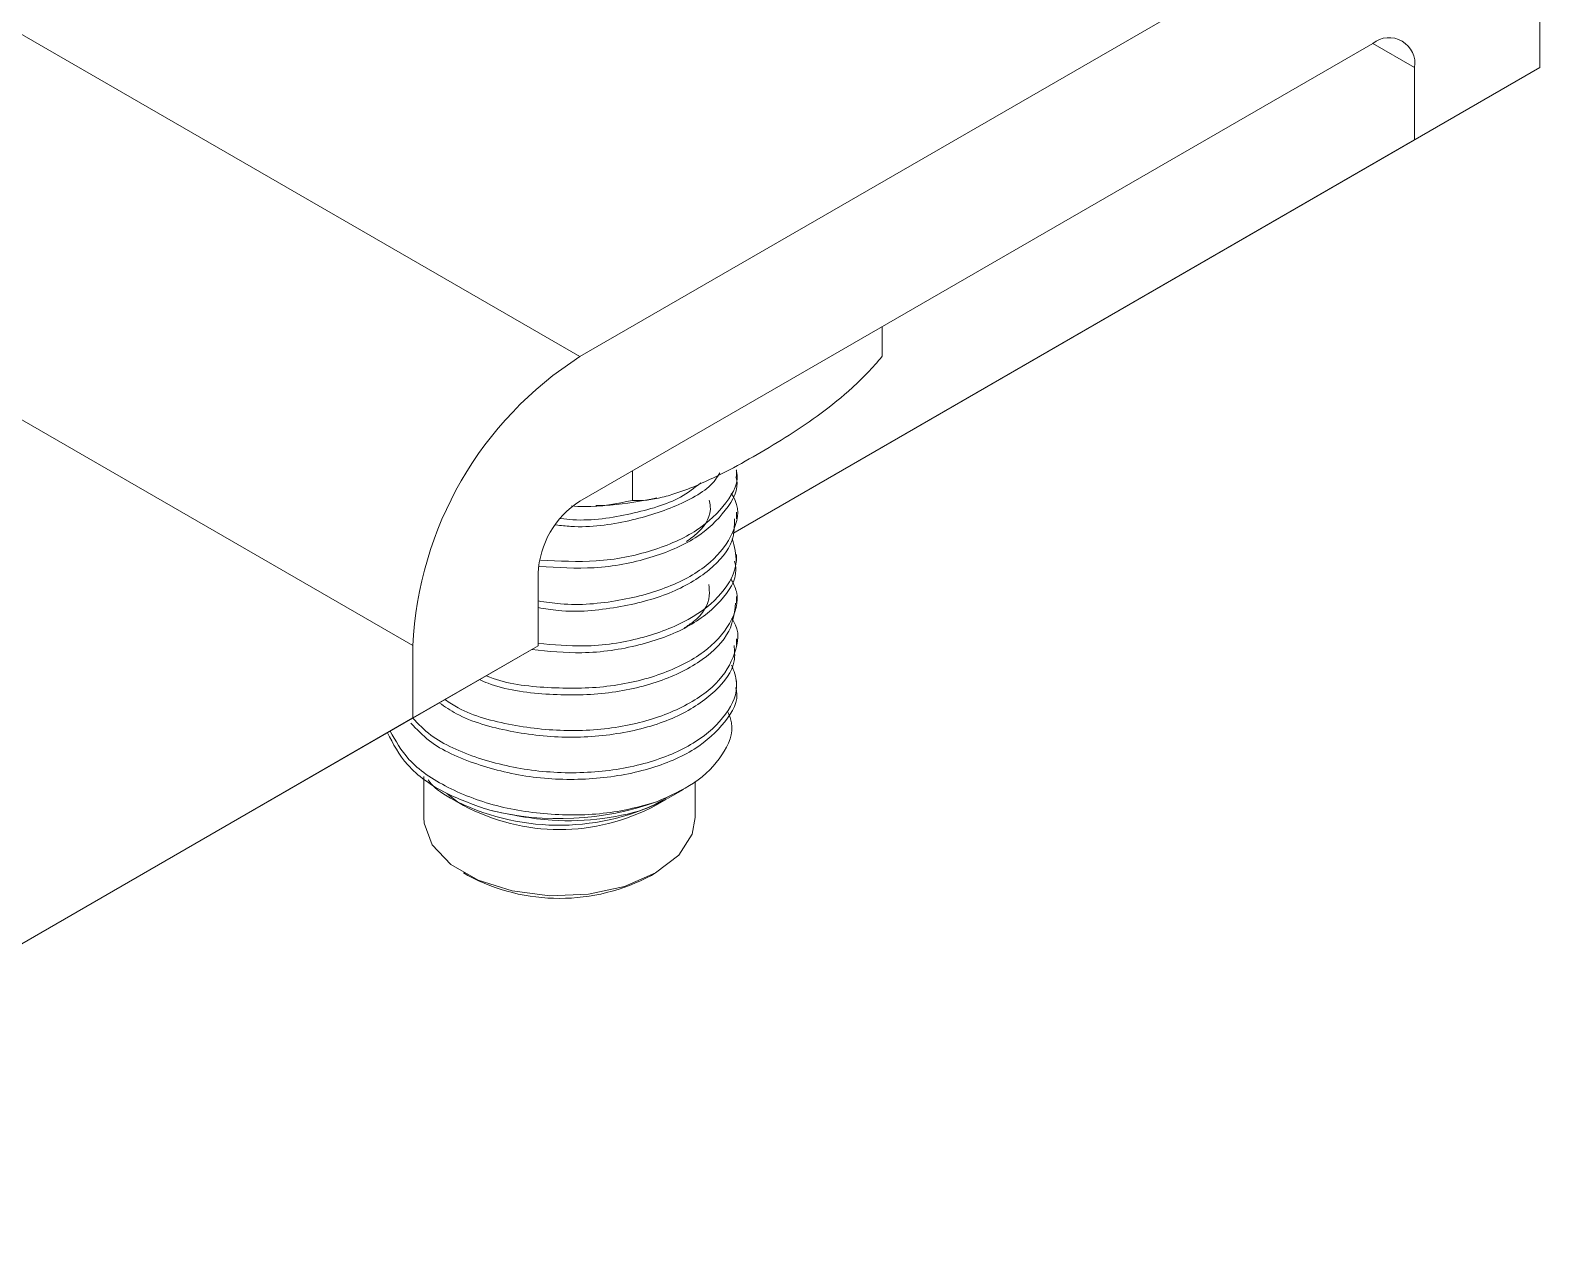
# Model space of a CAD drawing. Extents: x -976302 to -776254, y 5665 to 231437.
# Drawn here: x -787165.4 to -786908, y 80328.1 to 80536.6 of the extents above; entities that cross this region are included whole.
import ezdxf

# ---------------------------------------------------------------- set-up
doc = ezdxf.new("R2010")
doc.units = 0
doc.header["$LTSCALE"] = 1000
doc.header["$MEASUREMENT"] = 0

msp = doc.modelspace()

# ---------------------------------------------------------------- linework, layer by layer
at = {"linetype": 'Continuous', "lineweight": 15}
for p, q in [((-787320.74, 80624.75), (-787071.66, 80480.96)), ((-787320.74, 80624.75), (-787071.66, 80480.96)), ((-787100.13, 80431.66), (-787349.21, 80575.45)), ((-787100.13, 80431.66), (-787349.21, 80575.45)), ((-787071.66, 80480.96), (-786936.45, 80559.02)), ((-787071.66, 80480.96), (-786936.45, 80559.02)), ((-786907.98, 80530.25), (-786907.98, 80542.58)), ((-786907.98, 80530.25), (-786907.98, 80542.58)), ((-786936.45, 80534.37), (-787071.66, 80456.31)), ((-786936.45, 80534.37), (-787071.66, 80456.31)), ((-786929.33, 80530.26), (-786936.45, 80534.36)), ((-786929.33, 80530.26), (-786936.45, 80534.36)), ((-787045.59, 80450.79), (-786907.98, 80530.25)), ((-787045.59, 80450.79), (-786907.98, 80530.25)), ((-786929.33, 80517.93), (-786929.33, 80530.26)), ((-786929.33, 80517.93), (-786929.33, 80530.26)), ((-786929.33, 80517.93), (-786907.98, 80530.25)), ((-786929.33, 80517.93), (-786907.98, 80530.25)), ((-786929.33, 80517.93), (-787045.59, 80450.79)), ((-786929.33, 80517.93), (-787045.59, 80450.79)), ((-787020.13, 80481.01), (-787020.13, 80486.05)), ((-787020.13, 80481.01), (-787020.13, 80486.05)), ((-787062.69, 80456.44), (-787062.69, 80461.48)), ((-787062.69, 80456.44), (-787062.69, 80461.48)), ((-787044.94, 80460.47), (-787044.94, 80461.62)), ((-787044.94, 80460.47), (-787044.94, 80461.62)), ((-787044.94, 80453.28), (-787044.94, 80454.42)), ((-787044.94, 80453.28), (-787044.94, 80454.42)), ((-787044.94, 80446.09), (-787044.94, 80447.23)), ((-787044.94, 80446.09), (-787044.94, 80447.23)), ((-787078.78, 80443.98), (-787078.78, 80431.65)), ((-787078.78, 80443.98), (-787078.78, 80431.65)), ((-787044.94, 80438.9), (-787044.94, 80440.04)), ((-787044.94, 80438.9), (-787044.94, 80440.04)), ((-787236.74, 80340.43), (-787078.78, 80431.65)), ((-787236.74, 80340.43), (-787078.78, 80431.65)), ((-787100.13, 80419.33), (-787100.13, 80431.66)), ((-787100.13, 80419.33), (-787100.13, 80431.66)), ((-787100.13, 80419.33), (-787078.78, 80431.65)), ((-787100.13, 80419.33), (-787078.78, 80431.65)), ((-787044.94, 80431.71), (-787044.94, 80432.85)), ((-787044.94, 80431.71), (-787044.94, 80432.85)), ((-787044.94, 80424.52), (-787044.94, 80425.66)), ((-787044.94, 80424.52), (-787044.94, 80425.66)), ((-787258.09, 80328.11), (-787100.13, 80419.33)), ((-787258.09, 80328.11), (-787100.13, 80419.33)), ((-787098.28, 80409.33), (-787098.28, 80402.34)), ((-787098.28, 80409.33), (-787098.28, 80402.34)), ((-787051.99, 80402.34), (-787051.99, 80408.52)), ((-787051.99, 80402.34), (-787051.99, 80408.52)), ((-787094.33, 80406.46), (-787092.51, 80405)), ((-787094.33, 80406.46), (-787092.51, 80405)), ((-787056.71, 80405.59), (-787054, 80407.15)), ((-787056.71, 80405.59), (-787054, 80407.15)), ((-787093.36, 80405.47), (-787091.51, 80404.4)), ((-787093.36, 80405.47), (-787091.51, 80404.4)), ((-787058.77, 80404.4), (-787056.9, 80405.48)), ((-787058.77, 80404.4), (-787056.9, 80405.48)), ((-787091.51, 80392.89), (-787090.8, 80392.48)), ((-787091.51, 80392.89), (-787090.8, 80392.48)), ((-787059.48, 80392.48), (-787058.77, 80392.89)), ((-787059.48, 80392.48), (-787058.77, 80392.89))]:
    msp.add_line(p, q, dxfattribs=at)
at = {"linetype": 'Continuous', "lineweight": 15, "flags": 128}
msp.add_lwpolyline([(-787098.28, 80402.34), (-787098.23, 80401.39), (-787096.83, 80397.67), (-787093.67, 80394.33), (-787089.01, 80391.64), (-787083.23, 80389.82), (-787076.79, 80389.01), (-787070.22, 80389.28), (-787064.04, 80390.61), (-787058.77, 80392.89), (-787054.82, 80395.94), (-787052.52, 80399.5), (-787051.99, 80402.34)], dxfattribs=at)
msp.add_lwpolyline([(-787098.28, 80402.34), (-787098.23, 80401.39), (-787096.83, 80397.67), (-787093.67, 80394.33), (-787089.01, 80391.64), (-787083.23, 80389.82), (-787076.79, 80389.01), (-787070.22, 80389.28), (-787064.04, 80390.61), (-787058.77, 80392.89), (-787054.82, 80395.94), (-787052.52, 80399.5), (-787051.99, 80402.34)], dxfattribs=at)
at = {"linetype": 'Continuous', "lineweight": 15}
for centre, radius, start, end in [((-786933.67, 80530.96), 4.4, 350.786, 129.2033), ((-786933.67, 80530.96), 4.4, 350.786, 129.2033), ((-787038.32, 80428.84), 61.87, 122.6055, 177.3945), ((-787038.32, 80428.84), 61.87, 122.6055, 177.3945), ((-787063.33, 80443.28), 15.47, 122.6055, 177.3945), ((-787063.33, 80443.28), 15.47, 122.6055, 177.3945), ((-787075.18, 80440.75), 39.72, 244.1291, 297.4021), ((-787075.18, 80440.75), 39.72, 244.1291, 297.4021), ((-787075.14, 80434.98), 34.68, 241.8362, 298.1638), ((-787075.14, 80434.98), 34.68, 241.8362, 298.1638), ((-787075.21, 80451.66), 49.51, 256.1916, 289.6339), ((-787075.21, 80451.66), 49.51, 256.1916, 289.6339), ((-787075.14, 80421.73), 33.18, 241.8362, 298.1638), ((-787075.14, 80421.73), 33.18, 241.8362, 298.1638)]:
    msp.add_arc(centre, radius, start, end, dxfattribs=at)
for points, knots in [([(-787041.42, 80464.27), (-787039.6, 80465.32), (-787037.79, 80466.42), (-787034.16, 80468.75), (-787032.33, 80469.99), (-787028.73, 80472.66), (-787026.95, 80474.09), (-787023.46, 80477.27), (-787021.74, 80479.04), (-787020.13, 80481.01)], [0, 0, 0, 0, 0.25, 0.25, 0.5, 0.5, 0.75, 0.75, 1, 1, 1, 1]), ([(-787041.42, 80464.27), (-787039.6, 80465.32), (-787037.79, 80466.42), (-787034.16, 80468.75), (-787032.33, 80469.99), (-787028.73, 80472.66), (-787026.95, 80474.09), (-787023.46, 80477.27), (-787021.74, 80479.04), (-787020.13, 80481.01)], [0, 0, 0, 0, 0.25, 0.25, 0.5, 0.5, 0.75, 0.75, 1, 1, 1, 1]), ([(-787062.7, 80456.44), (-787061.09, 80456.32), (-787059.39, 80456.54), (-787056.75, 80457.18), (-787055.85, 80457.45), (-787054.06, 80458.06), (-787053.16, 80458.4), (-787050.46, 80459.52), (-787048.65, 80460.38), (-787045.04, 80462.23), (-787043.23, 80463.23), (-787041.42, 80464.27)], [0, 0, 0, 0, 0.25, 0.25, 0.375, 0.375, 0.5, 0.5, 0.75, 0.75, 1, 1, 1, 1]), ([(-787062.7, 80456.44), (-787061.09, 80456.32), (-787059.39, 80456.54), (-787056.75, 80457.18), (-787055.85, 80457.45), (-787054.06, 80458.06), (-787053.16, 80458.4), (-787050.46, 80459.52), (-787048.65, 80460.38), (-787045.04, 80462.23), (-787043.23, 80463.23), (-787041.42, 80464.27)], [0, 0, 0, 0, 0.25, 0.25, 0.375, 0.375, 0.5, 0.5, 0.75, 0.75, 1, 1, 1, 1]), ([(-787045.05, 80460.46), (-787045.01, 80460.34), (-787044.45, 80458.42), (-787046.57, 80454.64), (-787051.5, 80449.83), (-787059.45, 80446.42), (-787068.87, 80444.57), (-787075.44, 80444.97), (-787078.59, 80445.16)], [0, 0, 0, 0, 0.013222, 0.21358, 0.413992, 0.614346, 0.814732, 1, 1, 1, 1]), ([(-787045.05, 80460.46), (-787045.01, 80460.34), (-787044.45, 80458.42), (-787046.57, 80454.64), (-787051.5, 80449.83), (-787059.45, 80446.42), (-787068.87, 80444.57), (-787075.44, 80444.97), (-787078.59, 80445.16)], [0, 0, 0, 0, 0.013222, 0.21358, 0.413992, 0.614346, 0.814732, 1, 1, 1, 1]), ([(-787078.41, 80446.26), (-787075.2, 80446.09), (-787068.58, 80445.72), (-787059.15, 80447.63), (-787051.27, 80451.15), (-787046.47, 80455.9), (-787044.41, 80459.7), (-787044.98, 80461.55), (-787045, 80461.61)], [0, 0, 0, 0, 0.1891838, 0.3902621, 0.5913318, 0.7923831, 0.9934937, 1, 1, 1, 1]), ([(-787078.41, 80446.26), (-787075.2, 80446.09), (-787068.58, 80445.72), (-787059.15, 80447.63), (-787051.27, 80451.15), (-787046.47, 80455.9), (-787044.41, 80459.7), (-787044.98, 80461.55), (-787045, 80461.61)], [0, 0, 0, 0, 0.1891838, 0.3902621, 0.5913318, 0.7923831, 0.9934937, 1, 1, 1, 1]), ([(-787047.81, 80461.15), (-787048.04, 80460.75), (-787049.26, 80458.62), (-787054.57, 80455.48), (-787063.04, 80452.77), (-787070.69, 80451.65), (-787074.91, 80452.15), (-787075.77, 80452.25)], [0, 0, 0, 0, 0.0649117, 0.3522505, 0.6395392, 0.9269278, 1, 1, 1, 1]), ([(-787047.81, 80461.15), (-787048.04, 80460.75), (-787049.26, 80458.62), (-787054.57, 80455.48), (-787063.04, 80452.77), (-787070.69, 80451.65), (-787074.91, 80452.15), (-787075.77, 80452.25)], [0, 0, 0, 0, 0.0649117, 0.3522505, 0.6395392, 0.9269278, 1, 1, 1, 1]), ([(-787078.78, 80439.29), (-787077.52, 80439.1), (-787072.94, 80438.38), (-787064.79, 80439.15), (-787055.81, 80441.62), (-787048.91, 80445.73), (-787045.25, 80450.84), (-787044.29, 80455.09), (-787045.6, 80457.22), (-787045.85, 80457.62)], [0, 0, 0, 0, 0.067283, 0.245521, 0.423805, 0.602039, 0.780296, 0.958547, 1, 1, 1, 1]), ([(-787078.78, 80439.29), (-787077.52, 80439.1), (-787072.94, 80438.38), (-787064.79, 80439.15), (-787055.81, 80441.62), (-787048.91, 80445.73), (-787045.25, 80450.84), (-787044.29, 80455.09), (-787045.6, 80457.22), (-787045.85, 80457.62)], [0, 0, 0, 0, 0.067283, 0.245521, 0.423805, 0.602039, 0.780296, 0.958547, 1, 1, 1, 1]), ([(-787074.95, 80453.33), (-787074.25, 80453.25), (-787070.18, 80452.82), (-787062.85, 80453.98), (-787055.14, 80456.23), (-787052.14, 80458.57), (-787051.05, 80459.42)], [0, 0, 0, 0, 0.0746116, 0.4352297, 0.7959349, 1, 1, 1, 1]), ([(-787074.95, 80453.33), (-787074.25, 80453.25), (-787070.18, 80452.82), (-787062.85, 80453.98), (-787055.14, 80456.23), (-787052.14, 80458.57), (-787051.05, 80459.42)], [0, 0, 0, 0, 0.0746116, 0.4352297, 0.7959349, 1, 1, 1, 1]), ([(-787073.12, 80455.5), (-787072.37, 80455.44), (-787068.72, 80455.16), (-787065.36, 80455.87), (-787062.69, 80456.44)], [0, 0, 0, 0, 0.205889, 1, 1, 1, 1]), ([(-787073.12, 80455.5), (-787072.37, 80455.44), (-787068.72, 80455.16), (-787065.36, 80455.87), (-787062.69, 80456.44)], [0, 0, 0, 0, 0.205889, 1, 1, 1, 1]), ([(-787068.92, 80455.54), (-787068.11, 80455.56), (-787064.57, 80455.66), (-787061.15, 80456.33), (-787058.52, 80456.85)], [0, 0, 0, 0, 0.228635, 1, 1, 1, 1]), ([(-787068.92, 80455.54), (-787068.11, 80455.56), (-787064.57, 80455.66), (-787061.15, 80456.33), (-787058.52, 80456.85)], [0, 0, 0, 0, 0.228635, 1, 1, 1, 1]), ([(-787053.51, 80449.41), (-787052.82, 80449.91), (-787050.44, 80451.63), (-787049.11, 80454.27), (-787049.53, 80456.14), (-787049.6, 80456.49)], [0, 0, 0, 0, 0.251733, 0.861601, 1, 1, 1, 1]), ([(-787053.51, 80449.41), (-787052.82, 80449.91), (-787050.44, 80451.63), (-787049.11, 80454.27), (-787049.53, 80456.14), (-787049.6, 80456.49)], [0, 0, 0, 0, 0.251733, 0.861601, 1, 1, 1, 1]), ([(-787045.32, 80453.3), (-787045.32, 80452.06), (-787045.32, 80448.99), (-787049.22, 80444.44), (-787056.05, 80440.34), (-787065.12, 80438.01), (-787073.18, 80437.21), (-787077.64, 80437.95), (-787078.78, 80438.14)], [0, 0, 0, 0, 0.1340604, 0.3334214, 0.5327659, 0.7320984, 0.9314826, 1, 1, 1, 1]), ([(-787045.32, 80453.3), (-787045.32, 80452.06), (-787045.32, 80448.99), (-787049.22, 80444.44), (-787056.05, 80440.34), (-787065.12, 80438.01), (-787073.18, 80437.21), (-787077.64, 80437.95), (-787078.78, 80438.14)], [0, 0, 0, 0, 0.1340604, 0.3334214, 0.5327659, 0.7320984, 0.9314826, 1, 1, 1, 1]), ([(-787078.78, 80432.04), (-787076.17, 80431.8), (-787070.17, 80431.26), (-787061.05, 80432.71), (-787052.76, 80435.9), (-787047.11, 80440.44), (-787044.45, 80445.42), (-787045.32, 80448.56), (-787045.69, 80449.89)], [0, 0, 0, 0, 0.1396144, 0.3213898, 0.5031877, 0.6849497, 0.8667742, 1, 1, 1, 1]), ([(-787078.78, 80432.04), (-787076.17, 80431.8), (-787070.17, 80431.26), (-787061.05, 80432.71), (-787052.76, 80435.9), (-787047.11, 80440.44), (-787044.45, 80445.42), (-787045.32, 80448.56), (-787045.69, 80449.89)], [0, 0, 0, 0, 0.1396144, 0.3213898, 0.5031877, 0.6849497, 0.8667742, 1, 1, 1, 1]), ([(-787045.29, 80446.08), (-787045.19, 80445.57), (-787044.72, 80443.25), (-787047.34, 80439.18), (-787052.98, 80434.59), (-787061.36, 80431.53), (-787070.76, 80430.07), (-787077.01, 80430.7), (-787079.87, 80430.99)], [0, 0, 0, 0, 0.053951, 0.249294, 0.44468, 0.640017, 0.83541, 1, 1, 1, 1]), ([(-787045.29, 80446.08), (-787045.19, 80445.57), (-787044.72, 80443.25), (-787047.34, 80439.18), (-787052.98, 80434.59), (-787061.36, 80431.53), (-787070.76, 80430.07), (-787077.01, 80430.7), (-787079.87, 80430.99)], [0, 0, 0, 0, 0.053951, 0.249294, 0.44468, 0.640017, 0.83541, 1, 1, 1, 1]), ([(-787087.65, 80426.53), (-787087.44, 80426.44), (-787084.4, 80425.14), (-787077.07, 80424.32), (-787066.92, 80424.36), (-787057.54, 80426.58), (-787050.13, 80430.38), (-787045.75, 80435.31), (-787044.28, 80439.83), (-787045.51, 80442.29), (-787045.86, 80442.99)], [0, 0, 0, 0, 0.011443, 0.165983, 0.320479, 0.475, 0.629494, 0.783991, 0.938511, 1, 1, 1, 1]), ([(-787087.65, 80426.53), (-787087.44, 80426.44), (-787084.4, 80425.14), (-787077.07, 80424.32), (-787066.92, 80424.36), (-787057.54, 80426.58), (-787050.13, 80430.38), (-787045.75, 80435.31), (-787044.28, 80439.83), (-787045.51, 80442.29), (-787045.86, 80442.99)], [0, 0, 0, 0, 0.011443, 0.165983, 0.320479, 0.475, 0.629494, 0.783991, 0.938511, 1, 1, 1, 1]), ([(-787053.87, 80434.68), (-787053.32, 80435.04), (-787050.94, 80436.55), (-787049.37, 80439.28), (-787049.63, 80441.46), (-787049.7, 80442.11)], [0, 0, 0, 0, 0.176084, 0.755019, 1, 1, 1, 1]), ([(-787053.87, 80434.68), (-787053.32, 80435.04), (-787050.94, 80436.55), (-787049.37, 80439.28), (-787049.63, 80441.46), (-787049.7, 80442.11)], [0, 0, 0, 0, 0.176084, 0.755019, 1, 1, 1, 1]), ([(-787045.12, 80438.91), (-787045.31, 80437.3), (-787045.71, 80433.85), (-787050.43, 80429.07), (-787057.8, 80425.33), (-787067.26, 80423.22), (-787077.43, 80423.16), (-787085.05, 80424.2), (-787088.32, 80425.65), (-787088.8, 80425.87)], [0, 0, 0, 0, 0.14579, 0.310908, 0.475989, 0.64108, 0.806185, 0.971268, 1, 1, 1, 1]), ([(-787045.12, 80438.91), (-787045.31, 80437.3), (-787045.71, 80433.85), (-787050.43, 80429.07), (-787057.8, 80425.33), (-787067.26, 80423.22), (-787077.43, 80423.16), (-787085.05, 80424.2), (-787088.32, 80425.65), (-787088.8, 80425.87)], [0, 0, 0, 0, 0.14579, 0.310908, 0.475989, 0.64108, 0.806185, 0.971268, 1, 1, 1, 1]), ([(-787094.69, 80422.47), (-787093.95, 80421.98), (-787090.88, 80419.93), (-787083.27, 80417.89), (-787073.11, 80416.84), (-787063.02, 80417.83), (-787054.36, 80420.72), (-787047.94, 80425.03), (-787044.94, 80430.28), (-787044.34, 80434.28), (-787045.65, 80436.13), (-787045.76, 80436.27)], [0, 0, 0, 0, 0.042704, 0.177793, 0.312897, 0.447981, 0.583099, 0.71818, 0.853293, 0.988381, 1, 1, 1, 1]), ([(-787094.69, 80422.47), (-787093.95, 80421.98), (-787090.88, 80419.93), (-787083.27, 80417.89), (-787073.11, 80416.84), (-787063.02, 80417.83), (-787054.36, 80420.72), (-787047.94, 80425.03), (-787044.94, 80430.28), (-787044.34, 80434.28), (-787045.65, 80436.13), (-787045.76, 80436.27)], [0, 0, 0, 0, 0.042704, 0.177793, 0.312897, 0.447981, 0.583099, 0.71818, 0.853293, 0.988381, 1, 1, 1, 1]), ([(-787045.37, 80431.71), (-787045.29, 80430.82), (-787045.02, 80428.09), (-787048.28, 80423.75), (-787054.57, 80419.42), (-787063.35, 80416.68), (-787073.46, 80415.68), (-787083.62, 80416.84), (-787091.46, 80419.02), (-787094.7, 80421.26), (-787095.64, 80421.91)], [0, 0, 0, 0, 0.07064, 0.215529, 0.360427, 0.505302, 0.650227, 0.79511, 0.940019, 1, 1, 1, 1]), ([(-787045.37, 80431.71), (-787045.29, 80430.82), (-787045.02, 80428.09), (-787048.28, 80423.75), (-787054.57, 80419.42), (-787063.35, 80416.68), (-787073.46, 80415.68), (-787083.62, 80416.84), (-787091.46, 80419.02), (-787094.7, 80421.26), (-787095.64, 80421.91)], [0, 0, 0, 0, 0.07064, 0.215529, 0.360427, 0.505302, 0.650227, 0.79511, 0.940019, 1, 1, 1, 1]), ([(-787100.17, 80419.3), (-787099.21, 80418.3), (-787096.51, 80415.5), (-787089.14, 80412.22), (-787079.38, 80410.02), (-787069.01, 80409.81), (-787059.38, 80411.57), (-787051.48, 80415.09), (-787046.41, 80419.82), (-787044.35, 80424.57), (-787045.41, 80427.36), (-787045.79, 80428.36)], [0, 0, 0, 0, 0.067832, 0.191114, 0.314429, 0.437717, 0.561013, 0.684307, 0.807587, 0.930906, 1, 1, 1, 1]), ([(-787100.17, 80419.3), (-787099.21, 80418.3), (-787096.51, 80415.5), (-787089.14, 80412.22), (-787079.38, 80410.02), (-787069.01, 80409.81), (-787059.38, 80411.57), (-787051.48, 80415.09), (-787046.41, 80419.82), (-787044.35, 80424.57), (-787045.41, 80427.36), (-787045.79, 80428.36)], [0, 0, 0, 0, 0.067832, 0.191114, 0.314429, 0.437717, 0.561013, 0.684307, 0.807587, 0.930906, 1, 1, 1, 1]), ([(-787045.09, 80424.51), (-787045.04, 80424.34), (-787044.49, 80422.36), (-787046.66, 80418.55), (-787051.68, 80413.78), (-787059.7, 80410.37), (-787069.36, 80408.66), (-787079.73, 80408.91), (-787089.45, 80411.22), (-787096.81, 80414.52), (-787099.49, 80417.4), (-787100.47, 80418.45)], [0, 0, 0, 0, 0.012037, 0.142516, 0.27303, 0.403507, 0.534006, 0.664492, 0.794976, 0.925474, 1, 1, 1, 1]), ([(-787045.09, 80424.51), (-787045.04, 80424.34), (-787044.49, 80422.36), (-787046.66, 80418.55), (-787051.68, 80413.78), (-787059.7, 80410.37), (-787069.36, 80408.66), (-787079.73, 80408.91), (-787089.45, 80411.22), (-787096.81, 80414.52), (-787099.49, 80417.4), (-787100.47, 80418.45)], [0, 0, 0, 0, 0.012037, 0.142516, 0.27303, 0.403507, 0.534006, 0.664492, 0.794976, 0.925474, 1, 1, 1, 1]), ([(-787058.57, 80405.03), (-787056.34, 80406.03), (-787051.51, 80408.19), (-787047.09, 80412.92), (-787045.2, 80417.28), (-787046.15, 80419.67), (-787046.38, 80420.25)], [0, 0, 0, 0, 0.270609, 0.583886, 0.899153, 1, 1, 1, 1]), ([(-787058.57, 80405.03), (-787056.34, 80406.03), (-787051.51, 80408.19), (-787047.09, 80412.92), (-787045.2, 80417.28), (-787046.15, 80419.67), (-787046.38, 80420.25)], [0, 0, 0, 0, 0.270609, 0.583886, 0.899153, 1, 1, 1, 1]), ([(-787087.03, 80403.58), (-787089.57, 80404.47), (-787095.11, 80406.4), (-787101.52, 80411.05), (-787103.52, 80414.93), (-787104.48, 80416.81)], [0, 0, 0, 0, 0.3045144, 0.6629879, 1, 1, 1, 1]), ([(-787087.03, 80403.58), (-787089.57, 80404.47), (-787095.11, 80406.4), (-787101.52, 80411.05), (-787103.52, 80414.93), (-787104.48, 80416.81)], [0, 0, 0, 0, 0.3045144, 0.6629879, 1, 1, 1, 1]), ([(-787103.99, 80417.1), (-787103.09, 80415.44), (-787101.13, 80411.78), (-787094.43, 80407.25), (-787085.47, 80403.89), (-787075.29, 80402.54), (-787065.91, 80402.97), (-787060.75, 80404.42), (-787058.57, 80405.03)], [0, 0, 0, 0, 0.149223, 0.328933, 0.50863, 0.688377, 0.86808, 1, 1, 1, 1]), ([(-787103.99, 80417.1), (-787103.09, 80415.44), (-787101.13, 80411.78), (-787094.43, 80407.25), (-787085.47, 80403.89), (-787075.29, 80402.54), (-787065.91, 80402.97), (-787060.75, 80404.42), (-787058.57, 80405.03)], [0, 0, 0, 0, 0.149223, 0.328933, 0.50863, 0.688377, 0.86808, 1, 1, 1, 1]), ([(-787097.51, 80408.77), (-787097.29, 80408.47), (-787096.2, 80406.99), (-787094.15, 80405.88), (-787092.51, 80405)], [0, 0, 0, 0, 0.202036, 1, 1, 1, 1]), ([(-787097.51, 80408.77), (-787097.29, 80408.47), (-787096.2, 80406.99), (-787094.15, 80405.88), (-787092.51, 80405)], [0, 0, 0, 0, 0.202036, 1, 1, 1, 1]), ([(-787056.82, 80405.77), (-787057.8, 80405.18), (-787060.62, 80403.48), (-787067.5, 80402.01), (-787076.99, 80401.51), (-787083.49, 80402.85), (-787087.03, 80403.58)], [0, 0, 0, 0, 0.14583, 0.418773, 0.683058, 1, 1, 1, 1]), ([(-787056.82, 80405.77), (-787057.8, 80405.18), (-787060.62, 80403.48), (-787067.5, 80402.01), (-787076.99, 80401.51), (-787083.49, 80402.85), (-787087.03, 80403.58)], [0, 0, 0, 0, 0.14583, 0.418773, 0.683058, 1, 1, 1, 1])]:
    msp.add_open_spline(points, degree=3, knots=knots, dxfattribs=at)

doc.saveas('drawing.dxf')
